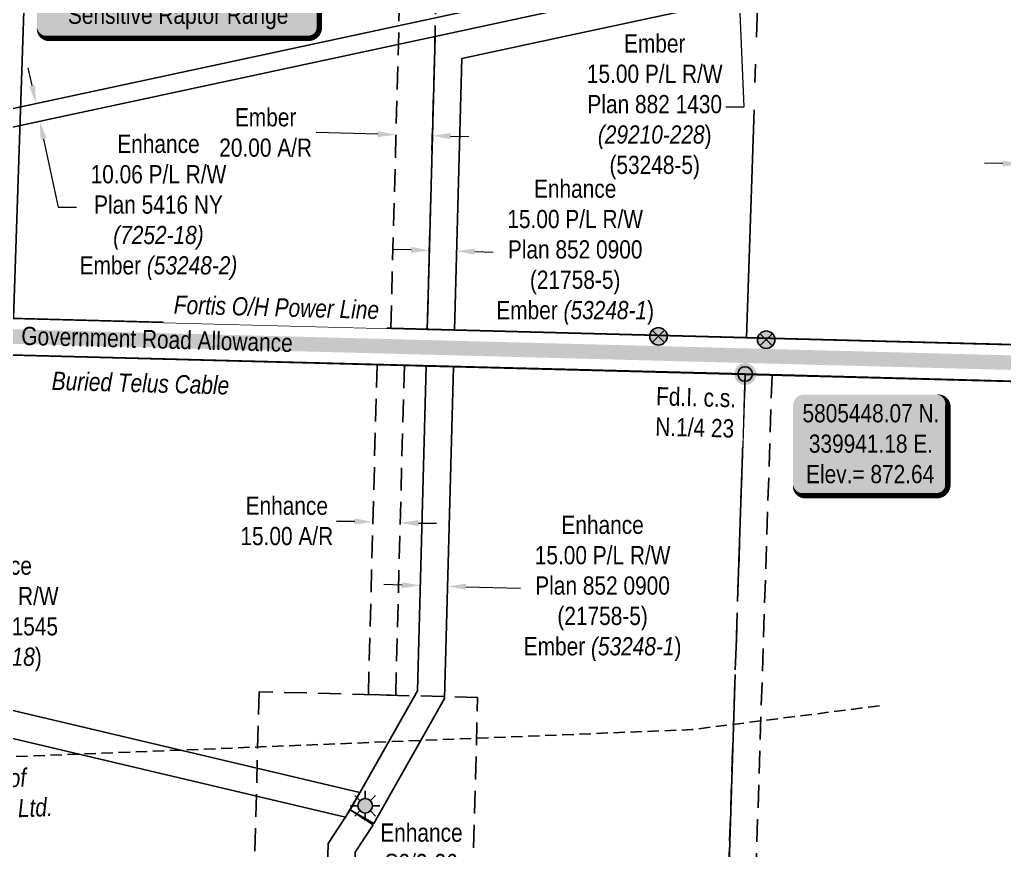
# Model space of a CAD drawing. Extents: x 338918 to 340950, y 5804543 to 5807337.
# Drawn here: x 339543 to 340083, y 5805187 to 5805643 of the extents above; entities that cross this region are included whole.
import ezdxf
from ezdxf.enums import TextEntityAlignment as Align

# ---------------------------------------------------------------- set-up
doc = ezdxf.new("R2010")
doc.units = 0
doc.header["$LTSCALE"] = 5
doc.header["$PDMODE"] = 34
doc.header["$PDSIZE"] = 0.03
for name, pattern in [('foc-ACCESSROAD', [3.75, 2.5, -1.25]), ('foc-QUARTERLINE', [33, 25, -3, 2, -3]), ('POWERLINE5', [7.8, 2.4, -0.6, 0.6, -0.6, 0.6, -0.6, 2.4]), ('UG_PIPE', [1.875, 1.25, -0.625])]:
    doc.linetypes.add(name, pattern=pattern)
doc.layers.get('Defpoints').update_dxf_attribs({"color": 9})
for name, color, linetype in [('AS-PIPE-UG', 44, 'UG_PIPE'), ('AS-PIPE-UG-T', 44, 'Continuous'), ('AS-POWER', 104, 'foc-POWER'), ('AS-POWER-EXISTING', 72, 'POWERLINE5'), ('AS-ROADS', 254, 'Continuous'), ('AS-TELEPHONE-T', 224, 'Continuous'), ('AS-TELUS', 224, 'foc-TEL'), ('AS-WILDLIFE-BLOCK', 131, 'Continuous'), ('C-AR', 13, 'foc-ACCESSROAD'), ('C-RW', 13, 'Continuous'), ('C-WS', 13, 'foc-ACCESSROAD'), ('C-WS-S', 13, 'Continuous'), ('DETAIL-T', 7, 'Continuous'), ('F-AR', 190, 'foc-ACCESSROAD'), ('L-MON', 1, 'Continuous'), ('L-QSEC', 8, 'foc-QUARTERLINE'), ('L-ROAD-T', 7, 'Continuous'), ('L-SEC', 7, 'Continuous'), ('L-TITLEDB', 4, 'Continuous'), ('P-TEMP_WORKSPACE', 46, 'Continuous')]:
    doc.layers.add(name, color=color, linetype=linetype)
for name, color, linetype, lineweight in [('C-AR-T', 13, 'Continuous', 9), ('C-RW-T', 13, 'Continuous', 9), ('C-WS-T', 13, 'Continuous', 9), ('F-AR-T', 190, 'Continuous', 9)]:
    doc.layers.add(name, color=color, linetype=linetype, lineweight=lineweight)
doc.styles.add('175L', font='ARIALN.TTF', dxfattribs={"height": 20})
doc.styles.add('80', font='ARIALN.TTF', dxfattribs={"height": 10})
doc.styles.add('80CG', font='ARIALN.TTF', dxfattribs={"height": 10})
doc.styles.add('80L', font='ARIALN.TTF', dxfattribs={"height": 10})
doc.styles.add('foc-LtypeFont', font='ARIALN.TTF', dxfattribs={"height": 7.35})
doc.linetypes.add('foc-POWER', pattern='A,6,-1,["P",foc-LtypeFont,S=0.2,R=0,X=-0.625,Y=-0.75],-1.24,4', length=12.24)
doc.linetypes.add('foc-POWER-NOLINE', pattern='A,0,-4,["P",foc-LtypeFont,S=0.2,R=0,X=-0.625,Y=-0.75],-8.24', length=12.24)
doc.linetypes.add('foc-TEL', pattern='A,2,-1,["T",foc-LtypeFont,S=0.2,R=0,X=-0.425,Y=-0.75],-1.24,8', length=12.24)
doc.linetypes.add('foc-TEL-NOLINE', pattern='A,0,-2,["T",foc-LtypeFont,S=0.2,R=0,X=-0.425,Y=-0.75],-10.24', length=12.24)
doc.dimstyles.new('Compass 5 000', dxfattribs={"dimscale": 5, "dimtxt": 9, "dimasz": 2, "dimexe": 0.2, "dimexo": 0.0625, "dimgap": 0.5, "dimtad": 0, "dimtih": 1, "dimtoh": 1, "dimzin": 0, "dimdsep": 46, "dimtxsty": '80CG', "dimcen": 0.1, "dimse1": 1, "dimse2": 1, "dimclrd": 256, "dimclrt": 256, "dimaunit": 1, "dimadec": 4, "dimazin": 0, "dimtfac": 0.06, "dimtofl": 0, "dimtmove": 0, "dimatfit": 1, "dimfxl": 0.2, "dimtolj": 1, "dimtzin": 0, "dimlwd": -1, "dimarcsym": 0})

# ---------------------------------------------------------------- blocks, each defined once
blk = doc.blocks.new('*U366')
h = blk.add_hatch(color=255)
edge = h.paths.add_edge_path()
edge.add_line((-71.5, -20), (71.5, -20))
edge.add_arc((71.5, -14), 6, 270, 360)
edge.add_line((77.5, -14), (77.5, 12.5))
edge.add_arc((71.5, 12.5), 6, 0, 90)
edge.add_line((71.5, 18.5), (-71.5, 18.5))
edge.add_arc((-71.5, 12.5), 6, 90, 180)
edge.add_line((-77.5, 12.5), (-77.5, -14))
edge.add_arc((-71.5, -14), 6, 180, 270)
at = {"color": 131, "flags": 128}
blk.add_lwpolyline([(-71.5, -20, 3, 3, 0), (71.5, -20, 3, 3, 0.414214), (77.5, -14, 3, 3, 0), (77.5, 12.5, 3, 0, 0.414214), (71.5, 18.5, 0, 0, 0), (-71.5, 18.5, 0, 0, 0.414214), (-77.5, 12.5, 0, 0, 0), (-77.5, -14, 0, 3, 0.414214)], format="xyseb", close=True, dxfattribs=at)
at = {"color": 131, "style": '80'}
blk.add_attdef('ENTER_TEXT_001', (-35.99, -5), '', height=10, dxfattribs=at)
blk = doc.blocks.new('*D380')
at = {"layer": 'C-AR-T', "transparency": 16777216}
for p, q in [((340082.58, 5805563.58), (340072.58, 5805563.84)), ((340117.81, 5805562.64), (340155.99, 5805561.63))]:
    blk.add_line(p, q, dxfattribs=at)
for points in [[(340082.62, 5805565.24), (340082.53, 5805561.91), (340092.57, 5805563.31)], [(340117.85, 5805564.31), (340117.76, 5805560.98), (340107.81, 5805562.91)]]:
    blk.add_solid(points, dxfattribs=at)
at = {"layer": 'Defpoints', "color": 0, "transparency": 16777216}
for p in [(340092.92, 5805576.59), (340108.16, 5805576.19), (340092.57, 5805563.31)]:
    blk.add_point(p, dxfattribs=at)
at = {"layer": 'C-AR-T', "transparency": 16777216, "insert": (340183.27, 5805561.63), "char_height": 10, "attachment_point": 5, "style": '80CG'}
blk.add_mtext('\\A1;Enhance\\P15.24 A/R', dxfattribs=at)
blk = doc.blocks.new('*D393')
at = {"layer": 'C-RW-T', "transparency": 16777216}
for p, q in [((339549.73, 5805606.42), (339547.63, 5805616.19)), ((339556.04, 5805577.03), (339564.09, 5805539.57)), ((339564.09, 5805539.57), (339574.09, 5805539.57))]:
    blk.add_line(p, q, dxfattribs=at)
for points in [[(339551.36, 5805606.77), (339548.1, 5805606.07), (339551.83, 5805596.64)], [(339557.67, 5805577.39), (339554.41, 5805576.68), (339553.94, 5805586.81)]]:
    blk.add_solid(points, dxfattribs=at)
at = {"layer": 'Defpoints', "color": 0, "transparency": 16777216}
for p in [(339567.73, 5805600.06), (339569.84, 5805590.23), (339553.94, 5805586.81)]:
    blk.add_point(p, dxfattribs=at)
at = {"layer": 'C-RW-T', "transparency": 16777216, "insert": (339619.1, 5805539.57), "char_height": 10, "attachment_point": 5, "style": '80CG'}
blk.add_mtext('\\A1;Enhance{\\fArial Narrow|b0|i1|c0|p34;\\P}10.06 P/L R/W\\PPlan 5416 NY\\P{\\fArial Narrow|b0|i1|c0|p34;(7252-18)}\\PEmber {\\fArial Narrow|b0|i1|c0|p34;(53248-2)}', dxfattribs=at)
blk = doc.blocks.new('*D396')
at = {"layer": 'C-RW-T', "transparency": 16777216}
for p, q in [((339752.88, 5805332.17), (339742.89, 5805332.44)), ((339787.87, 5805331.23), (339817.86, 5805330.43))]:
    blk.add_line(p, q, dxfattribs=at)
for points in [[(339752.93, 5805333.84), (339752.84, 5805330.51), (339762.88, 5805331.9)], [(339787.92, 5805332.9), (339787.83, 5805329.57), (339777.88, 5805331.5)]]:
    blk.add_solid(points, dxfattribs=at)
at = {"layer": 'Defpoints', "color": 0, "transparency": 16777216}
for p in [(339763.02, 5805337.01), (339778.01, 5805336.61), (339777.88, 5805331.5)]:
    blk.add_point(p, dxfattribs=at)
at = {"layer": 'C-RW-T', "transparency": 16777216, "insert": (339862.93, 5805330.43), "char_height": 10, "attachment_point": 5, "style": '80CG'}
blk.add_mtext('\\A1;Enhance{\\fArial Narrow|b0|i1|c0|p34;\\P}15.00 P/L R/W\\PPlan 852 0900\\P(21758-5)\\PEmber{\\fArial Narrow|b0|i1|c0|p34; (53248-1})', dxfattribs=at)
blk = doc.blocks.new('*D397')
at = {"layer": 'C-RW-T', "transparency": 16777216}
for p, q in [((339471.61, 5805289.53), (339477.94, 5805316.35)), ((339477.94, 5805316.35), (339487.94, 5805316.35)), ((339463.56, 5805255.46), (339461.26, 5805245.73))]:
    blk.add_line(p, q, dxfattribs=at)
for points in [[(339469.98, 5805289.91), (339473.23, 5805289.14), (339469.31, 5805279.79)], [(339461.94, 5805255.85), (339465.18, 5805255.08), (339465.86, 5805265.2)]]:
    blk.add_solid(points, dxfattribs=at)
at = {"layer": 'Defpoints', "color": 0, "transparency": 16777216}
for p in [(339422.07, 5805290.95), (339469.31, 5805279.79), (339418.62, 5805276.35)]:
    blk.add_point(p, dxfattribs=at)
at = {"layer": 'C-RW-T', "transparency": 16777216, "insert": (339527.03, 5805316.35), "char_height": 10, "attachment_point": 5, "style": '80CG'}
blk.add_mtext('\\A1;Enhance\\P15.00 P/L R/W\\PPlan 902 1545\\P({\\fArial Narrow|b0|i1|c0|p34;21758-18})', dxfattribs=at)
blk = doc.blocks.new('*D401')
at = {"layer": 'C-RW-T', "transparency": 16777216}
for p, q in [((339934.84, 5805730.2), (339934.42, 5805740.2)), ((339936.34, 5805695.24), (339936.77, 5805685.25)), ((339940.64, 5805594.72), (339936.77, 5805685.25)), ((339930.64, 5805594.72), (339940.64, 5805594.72))]:
    blk.add_line(p, q, dxfattribs=at)
for points in [[(339936.51, 5805730.28), (339933.18, 5805730.13), (339935.27, 5805720.21)], [(339938.01, 5805695.31), (339934.67, 5805695.17), (339935.91, 5805705.23)]]:
    blk.add_solid(points, dxfattribs=at)
at = {"layer": 'Defpoints', "color": 0, "transparency": 16777216}
for p in [(339891.72, 5805718.35), (339892.36, 5805703.37), (339935.91, 5805705.23)]:
    blk.add_point(p, dxfattribs=at)
at = {"layer": 'C-RW-T', "transparency": 16777216, "insert": (339891.55, 5805594.72), "char_height": 10, "attachment_point": 5, "style": '80CG'}
blk.add_mtext('\\A1;Ember{\\fArial Narrow|b0|i1|c0|p34;\\P}15.00 P/L R/W\\PPlan 882 1430\\P{\\fArial Narrow|b0|i1|c0|p34;(29210-228})\\P(53248-5)', dxfattribs=at)
blk = doc.blocks.new('*D402')
at = {"layer": 'C-RW-T', "transparency": 16777216}
for p, q in [((339757.81, 5805516.18), (339747.82, 5805516.44)), ((339792.8, 5805515.25), (339802.8, 5805514.98))]:
    blk.add_line(p, q, dxfattribs=at)
for points in [[(339757.86, 5805517.84), (339757.77, 5805514.51), (339767.81, 5805515.91)], [(339792.84, 5805516.91), (339792.76, 5805513.58), (339782.8, 5805515.51)]]:
    blk.add_solid(points, dxfattribs=at)
at = {"layer": 'Defpoints', "color": 0, "transparency": 16777216}
for p in [(339767.96, 5805521.43), (339782.95, 5805521.04), (339782.8, 5805515.51)]:
    blk.add_point(p, dxfattribs=at)
at = {"layer": 'C-RW-T', "transparency": 16777216, "insert": (339847.87, 5805514.98), "char_height": 10, "attachment_point": 5, "style": '80CG'}
blk.add_mtext('\\A1;Enhance{\\fArial Narrow|b0|i1|c0|p34;\\P}15.00 P/L R/W\\PPlan 852 0900\\P(21758-5)\\PEmber{\\fArial Narrow|b0|i1|c0|p34; (53248-1})', dxfattribs=at)
blk = doc.blocks.new('*D405')
at = {"layer": 'Defpoints', "color": 0, "transparency": 16777216}
for p in [(339749.49, 5805579.45), (339748.82, 5805554.28), (339768.82, 5805553.75)]:
    blk.add_point(p, dxfattribs=at)
at = {"layer": 'F-AR-T', "transparency": 16777216}
for p, q in [((339739.5, 5805579.71), (339705.67, 5805580.61)), ((339779.48, 5805578.65), (339789.48, 5805578.38))]:
    blk.add_line(p, q, dxfattribs=at)
for points in [[(339739.54, 5805581.38), (339739.45, 5805578.05), (339749.49, 5805579.45)], [(339779.53, 5805580.31), (339779.44, 5805576.98), (339769.49, 5805578.91)]]:
    blk.add_solid(points, dxfattribs=at)
at = {"layer": 'F-AR-T', "transparency": 16777216, "insert": (339677.94, 5805580.61), "char_height": 10, "attachment_point": 5, "style": '80CG'}
blk.add_mtext('\\A1;Ember\\P20.00 A/R', dxfattribs=at)
blk = doc.blocks.new('GAS')
h = blk.add_hatch(color=255)
h.dxf.hatch_style = 1
edge = h.paths.add_edge_path()
edge.add_arc((0, 0), 0.9, 0, 360)
for p, q in [((-0.57, 0.57), (-1.14, 1.14)), ((0, 0.81), (0, 1.62)), ((0.57, 0.57), (1.14, 1.14)), ((-0.81, 0), (-1.62, 0)), ((1.62, 0), (0.81, 0)), ((-0.57, -0.57), (-1.14, -1.14)), ((0, -0.81), (0, -1.62)), ((1.14, -1.14), (0.57, -0.57))]:
    blk.add_line(p, q)
blk.add_circle((0, 0), 0.8)
blk = doc.blocks.new('*D374')
at = {"layer": 'C-WS-S', "transparency": 16777216}
for p, q in [((339726.83, 5805367.09), (339716.84, 5805367.36)), ((339761.82, 5805366.17), (339771.82, 5805365.91))]:
    blk.add_line(p, q, dxfattribs=at)
for points in [[(339726.88, 5805368.76), (339726.79, 5805365.43), (339736.83, 5805366.83)], [(339761.86, 5805367.84), (339761.78, 5805364.51), (339751.82, 5805366.44)]]:
    blk.add_solid(points, dxfattribs=at)
at = {"layer": 'Defpoints', "color": 0, "transparency": 16777216}
for p in [(339737.53, 5805393.53), (339752.53, 5805393.14), (339736.83, 5805366.83)]:
    blk.add_point(p, dxfattribs=at)
at = {"layer": 'C-WS-S', "transparency": 16777216, "insert": (339689.55, 5805367.36), "char_height": 10, "attachment_point": 5, "style": '80CG'}
blk.add_mtext('\\A1;Enhance\\P15.00 A/R', dxfattribs=at)
blk = doc.blocks.new('fdia')
at = {"color": 255, "const_width": 1}
blk.add_lwpolyline([(-0.5, 0, 1), (0.5, 0, 1)], format="xyb", close=True, dxfattribs=at)
blk = doc.blocks.new('Fdiaa')
blk.add_blockref('fdia', (0, 0))
blk = doc.blocks.new('fdib')
at = {"color": 1, "const_width": 1.6}
blk.add_lwpolyline([(-0.4, 0, 1), (0.4, 0, 1)], format="xyb", close=True, dxfattribs=at)
at = {"color": 1}
blk.add_circle((0, 0), 0.8, dxfattribs=at)
blk = doc.blocks.new('Fdibb')
blk.add_blockref('fdib', (0, 0))
blk = doc.blocks.new('fdicc')
for name in ['Fdibb', 'Fdiaa']:
    blk.add_blockref(name, (0, 0))
blk = doc.blocks.new('FDI')
blk.add_blockref('fdicc', (0, 0))
blk = doc.blocks.new('*U423')
h = blk.add_hatch(color=254)
edge = h.paths.add_edge_path()
edge.add_line((-36.5, -28.5), (36.5, -28.5))
edge.add_arc((36.5, -22.5), 6, 270, 360)
edge.add_line((42.5, -22.5), (42.5, 21))
edge.add_arc((36.5, 21), 6, 0, 90)
edge.add_line((36.5, 27), (-36.5, 27))
edge.add_arc((-36.5, 21), 6, 90, 180)
edge.add_line((-42.5, 21), (-42.5, -22.5))
edge.add_arc((-36.5, -22.5), 6, 180, 270)
at = {"color": 1, "flags": 128}
blk.add_lwpolyline([(-36.5, -28.5, 3, 3, 0), (36.5, -28.5, 3, 3, 0.414214), (42.5, -22.5, 3, 3, 0), (42.5, 21, 3, 0, 0.414214), (36.5, 27, 0, 0, 0), (-36.5, 27, 0, 0, 0.414214), (-42.5, 21, 0, 0, 0), (-42.5, -22.5, 0, 3, 0.414214)], format="xyseb", close=True, dxfattribs=at)
blk.add_lwpolyline([(-37.06, -16.14, 0, 10, 0), (0, 0, 5, 5, 0)], format="xyseb", dxfattribs=at)
at = {"color": 1, "style": '80'}
blk.add_attdef('ENTER_TEXT_001', (-35.99, -5), '', height=10, dxfattribs=at)
blk = doc.blocks.new('POWERPOLE')
h = blk.add_hatch(color=255)
edge = h.paths.add_edge_path()
edge.add_arc((0, 0), 0.96, 0, 360)
at = {"linetype": 'Continuous'}
for p, q in [((0.68, -0.68), (-0.68, 0.68)), ((-0.68, -0.68), (0.68, 0.68))]:
    blk.add_line(p, q, dxfattribs=at)
blk.add_circle((0, 0), 0.96, dxfattribs=at)

msp = doc.modelspace()

# ---------------------------------------------------------------- linework, layer by layer
at = {"layer": 'AS-PIPE-UG', "flags": 128}
msp.add_lwpolyline([(339007.09, 5805222.502), (339084.177, 5805219.707), (339911.891, 5805252.819), (340015.207, 5805265.95)], dxfattribs=at)
at = {"layer": 'AS-POWER', "linetype": 'foc-POWER-NOLINE', "flags": 128}
msp.add_lwpolyline([(339015.836, 5805492.049), (339135.993, 5805489.158), (340746.703, 5805446.641), (340847.892, 5805443.694)], dxfattribs=at)
at = {"layer": 'AS-ROADS', "const_width": 7.998, "flags": 128}
msp.add_lwpolyline([(339015.4, 5805481.997), (339116.513, 5805479.667, -0.0007673), (339116.544, 5805479.666), (339941.446, 5805458.123), (340746.439, 5805436.979, -0.0016873), (340746.507, 5805436.977), (340847.56, 5805433.64)], format="xyb", dxfattribs=at)
at = {"layer": 'AS-TELUS', "linetype": 'foc-TEL-NOLINE', "flags": 128}
msp.add_lwpolyline([(339015.168, 5805471.942), (339115.216, 5805469.581), (339940.712, 5805447.861), (340746.009, 5805426.536)], dxfattribs=at)
at = {"layer": 'C-AR'}
msp.add_lwpolyline([(339734.335, 5805272.058), (339749.329, 5805271.664), (339754.095, 5805452.771), (339739.1, 5805453.165)], close=True, dxfattribs=at)
msp.add_lwpolyline([(340003.416, 5804908.157), (339938.548, 5804910.106), (339955.947, 5805447.457), (339941.183, 5805448.069), (339922.822, 5804895.332), (340002.914, 5804892.925)], dxfattribs=at)
at = {"layer": 'C-RW', "flags": 128}
for points in [[(339847.453, 5805649.857), (339770.94, 5805633.43), (339404.836, 5805554.781), (339389.432, 5805551.473), (339379.73, 5805549.388), (339357.469, 5805544.607), (339136.193, 5805496.975), (339136.539, 5805507.342), (339359.022, 5805555.229), (339389.899, 5805561.862), (339405.301, 5805565.171), (339847.802, 5805660.206), (340056.097, 5805704.942), (340181.573, 5805691.438), (340180.47, 5805681.371), (340056.628, 5805694.767), (339847.452, 5805649.854)], [(339847.453, 5805649.857), (340056.628, 5805694.767), (340198.001, 5805695.405), (340198.068, 5805680.406), (340058.255, 5805679.772), (339846.931, 5805634.402), (339785.619, 5805621.238), (339781.65, 5805472.173), (339766.656, 5805472.568), (339767.446, 5805504.053), (339770.94, 5805633.43), (339847.452, 5805649.854)]]:
    msp.add_lwpolyline(points, dxfattribs=at)
for points in [[(339766.119, 5805452.457), (339781.115, 5805452.063), (339776.223, 5805269.918), (339737.408, 5805201.378), (339724.355, 5805208.769), (339761.327, 5805274.056)], [(339729.739, 5805218.277), (339400.448, 5805296.06), (339385.193, 5805299.661), (339344.584, 5805309.267), (339323.742, 5805314.185), (339274.975, 5805325.691), (339271.531, 5805311.09), (339321.557, 5805299.286), (339342.4, 5805294.369), (339385.259, 5805284.232), (339400.516, 5805280.63), (339721.716, 5805204.758)], [(339724.355, 5805208.769), (339736.887, 5805200.525), (339727.073, 5805185.606), (339722.486, 5805012.827), (339729.925, 5804947.689), (339715.022, 5804945.989), (339707.473, 5805012.164), (339712.211, 5805190.231)]]:
    msp.add_lwpolyline(points, close=True, dxfattribs=at)
at = {"layer": 'C-WS'}
msp.add_lwpolyline([(339674.355, 5805273.636), (339671.199, 5805153.678), (339791.158, 5805150.521), (339794.314, 5805270.48)], close=True, dxfattribs=at)
at = {"layer": 'F-AR'}
msp.add_lwpolyline([(339746.663, 5805473.101), (339752.615, 5805696.617), (339772.597, 5805695.662), (339766.656, 5805472.568)], dxfattribs=at)
at = {"layer": 'L-QSEC'}
for p, q in [((339941.86, 5805468.174), (339968.947, 5806272.772)), ((339941.183, 5805448.069), (339914.671, 5804643.59))]:
    msp.add_line(p, q, dxfattribs=at)
at = {"layer": 'L-SEC'}
for p, q in [((339941.86, 5805468.174), (339135.995, 5805489.22)), ((339941.183, 5805448.069), (339136.39, 5805469.087)), ((340746.542, 5805446.646), (339941.86, 5805468.174)), ((340746.009, 5805426.536), (339941.183, 5805448.069))]:
    msp.add_line(p, q, dxfattribs=at)
at = {"layer": 'L-TITLEDB', "color": 4, "flags": 128}
msp.add_lwpolyline([(339557.773, 5806022.56), (339539.463, 5805478.683)], dxfattribs=at)
at = {"layer": 'P-TEMP_WORKSPACE'}
msp.add_line((340064.171, 5805464.715), (340064.171, 5805464.715), dxfattribs=at)

# ---------------------------------------------------------------- block references
at = {"layer": 'AS-POWER-EXISTING', "color": 5, "xscale": 4.999999999999999, "yscale": 4.999999999999999, "zscale": 4.999999999999999}
for p in [(339893.602, 5805468.711), (339952.742, 5805466.88)]:
    msp.add_blockref('POWERPOLE', p, dxfattribs=at)
at = {"layer": 'AS-WILDLIFE-BLOCK', "color": 4}
ref = msp.add_blockref('*U366', (339629.911, 5805652.336), dxfattribs=dict(at, xscale=1.000223049740091, yscale=1.000223049740091, zscale=1.000223049740091))
ref.add_attrib('ENTER_TEXT_001', 'Sharp Tailed Grouse Range', (339558.561, 5805657.141), dxfattribs={"layer": '0', "color": 131, "height": 10.00223, "style": '80'})
ref.add_attrib('ENTER_TEXT_002', 'Sensitive Raptor Range', (339569.392, 5805640.293), dxfattribs={"layer": '0', "color": 131, "height": 10.00223, "style": '80'})
at = {"layer": 'C-WS-S', "xscale": 5.001115248700454, "yscale": 5.001115248700454, "zscale": 5.001115248700454}
msp.add_blockref('GAS', (339732.587, 5805211.041), dxfattribs=at)
at = {"layer": 'DETAIL-T'}
ref = msp.add_blockref('*U423', (340009.989, 5805409.767), dxfattribs=dict(at, xscale=0.999774999999998, yscale=0.999774999999998, zscale=0.999774999999998))
ref.add_attrib('ENTER_TEXT_001', '5805448.07 N.', (339972.679, 5805421.537), dxfattribs={"layer": '0', "color": 1, "height": 9.99775, "style": '80'})
ref.add_attrib('ENTER_TEXT_002', '339941.18 E.', (339976.177, 5805404.833), dxfattribs={"layer": '0', "color": 1, "height": 9.99775, "style": '80'})
ref.add_attrib('ENTER_TEXT_003', 'Elev.= 872.64', (339974.632, 5805388.129), dxfattribs={"layer": '0', "color": 1, "height": 9.99775, "style": '80'})

# ---------------------------------------------------------------- texts
at = {"layer": 'AS-TELEPHONE-T', "insert": (339560.666, 5805449.376), "char_height": 10.00223, "attachment_point": 1, "rotation": 358.48316, "style": '80L'}
msp.add_mtext_dynamic_manual_height_columns('{\\fArial Narrow|b0|i1|c0|p34;Buried Telus Cable}', width=97.21367, gutter_width=49.989, heights=[0], dxfattribs=at)
at = {"layer": 'C-WS-T', "insert": (339740.378, 5805201.29), "char_height": 10, "attachment_point": 1, "style": '175L'}
msp.add_mtext_dynamic_manual_height_columns('\\pi0.49862;Enhance\\P\\pi2.8792;S0/3-26', width=44.81715, gutter_width=99.978, heights=[0], dxfattribs=at)
at = {"layer": 'L-ROAD-T', "style": '80L'}
msp.add_text('Government Road Allowance', height=10.00223, rotation=358.48304, dxfattribs=at).set_placement((339618.326, 5805467.113), align=Align.MIDDLE_CENTER)

# ---------------------------------------------------------------- dimensions: what is measured, and where the dimension line sits
at = {"layer": 'C-AR-T'}
dim = msp.add_linear_dim(base=(340092.572, 5805563.311), p1=(340108.162, 5805576.186), p2=(340092.924, 5805576.589), angle=178.48308, text='Enhance\\P15.24 A/R', dimstyle='Compass 5 000', dxfattribs=at)
dim.commit()
dim.dimension.update_dxf_attribs({"geometry": '*D380', "text_midpoint": (340183.27, 5805561.632), "dimtype": 161})
at = {"layer": 'C-RW-T'}
dim = msp.add_linear_dim(base=(339935.913, 5805705.228), p1=(339891.716, 5805718.351), p2=(339892.357, 5805703.366), angle=272.44872, text='Ember{\\fArial Narrow|b0|i1|c0|p34;\\P}15.00 P/L R/W\\PPlan 882 1430\\P{\\fArial Narrow|b0|i1|c0|p34;(29210-228})\\P(53248-5)', dimstyle='Compass 5 000', override={"dimtmove": 1}, dxfattribs=at)
dim.commit()
dim.dimension.update_dxf_attribs({"geometry": '*D401', "text_midpoint": (339906.085, 5805594.719), "dimtype": 161})
for base, p1, p2, angle, text, picture, middle in [((339553.938, 5805586.812), (339567.729, 5805600.055), (339569.84, 5805590.228), 282.12449, 'Enhance{\\fArial Narrow|b0|i1|c0|p34;\\P}10.06 P/L R/W\\PPlan 5416 NY\\P{\\fArial Narrow|b0|i1|c0|p34;(7252-18)}\\PEmber {\\fArial Narrow|b0|i1|c0|p34;(53248-2)}', '*D393', (339619.097, 5805539.567)), ((339782.804, 5805515.512), (339767.957, 5805521.435), (339782.951, 5805521.035), 358.47485, 'Enhance{\\fArial Narrow|b0|i1|c0|p34;\\P}15.00 P/L R/W\\PPlan 852 0900\\P(21758-5)\\PEmber{\\fArial Narrow|b0|i1|c0|p34; (53248-1})', '*D402', (339847.868, 5805514.98)), ((339777.877, 5805331.501), (339763.018, 5805337.009), (339778.014, 5805336.607), 358.4615, 'Enhance{\\fArial Narrow|b0|i1|c0|p34;\\P}15.00 P/L R/W\\PPlan 852 0900\\P(21758-5)\\PEmber{\\fArial Narrow|b0|i1|c0|p34; (53248-1})', '*D396', (339862.93, 5805330.427)), ((339469.307, 5805279.794), (339418.622, 5805276.353), (339422.071, 5805290.952), 76.70953, 'Enhance\\P15.00 P/L R/W\\PPlan 902 1545\\P({\\fArial Narrow|b0|i1|c0|p34;21758-18})', '*D397', (339527.027, 5805316.346))]:
    dim = msp.add_linear_dim(base=base, p1=p1, p2=p2, angle=angle, text=text, dimstyle='Compass 5 000', dxfattribs=at)
    dim.commit()
    dim.dimension.update_dxf_attribs({"geometry": picture, "text_midpoint": middle, "dimtype": 161})
at = {"layer": 'C-WS-S'}
dim = msp.add_linear_dim(base=(339736.828, 5805366.832), p1=(339752.526, 5805393.14), p2=(339737.531, 5805393.534), angle=178.49278, text='Enhance\\P15.00 A/R', dimstyle='Compass 5 000', dxfattribs=at)
dim.commit()
dim.dimension.update_dxf_attribs({"geometry": '*D374', "text_midpoint": (339689.554, 5805367.358), "dimtype": 161})
at = {"layer": 'F-AR-T'}
dim = msp.add_linear_dim(base=(339749.495, 5805579.447), p1=(339768.818, 5805553.751), p2=(339748.825, 5805554.283), angle=178.4745, text='Ember\\P20.00 A/R', dimstyle='Compass 5 000', override={"dimtfill": 0}, dxfattribs=at)
dim.commit()
dim.dimension.update_dxf_attribs({"geometry": '*D405', "text_midpoint": (339677.935, 5805580.614), "dimtype": 161})

# ---------------------------------------------------------------- next in the draw order: texts
at = {"layer": 'AS-PIPE-UG-T', "insert": (339408.35, 5805226.03), "char_height": 10.00005, "width": 153.9134, "attachment_point": 1, "rotation": 2.29085, "style": '80L', "bg_fill": 2}
msp.add_mtext('\\pi14.436;{\\fArial Narrow|b0|i1|c0|p34;Approximate Location of\\P\\pi4.1698;Chain Lakes Gas Co-op. Ltd.}', dxfattribs=at)
at = {"layer": 'AS-POWER', "insert": (339627.383, 5805491.198), "char_height": 10.00223, "attachment_point": 1, "rotation": 358.49278, "style": '80L', "bg_fill": 2}
msp.add_mtext_dynamic_manual_height_columns('\\pi0.30141;{\\fArial Narrow|b0|i1|c0|p34;Fortis O/H Power Line}', width=112.47634, gutter_width=49.989, heights=[0], dxfattribs=at)
at = {"layer": 'L-MON', "insert": (339892.434, 5805440.908), "char_height": 9.9977, "attachment_point": 1, "rotation": 358.49667, "style": '80L', "bg_fill": 2}
msp.add_mtext_dynamic_manual_height_columns('Fd.I. c.s.\\PN.1/4 23', width=43.06022, gutter_width=50, heights=[0], dxfattribs=at)

# ---------------------------------------------------------------- next in the draw order: block references
at = {"layer": 'L-MON', "color": 3, "xscale": 4.999999999999997, "yscale": 4.999999999999997, "zscale": 4.999999999999997}
msp.add_blockref('FDI', (339941.183, 5805448.069), dxfattribs=at)

doc.saveas('drawing.dxf')
